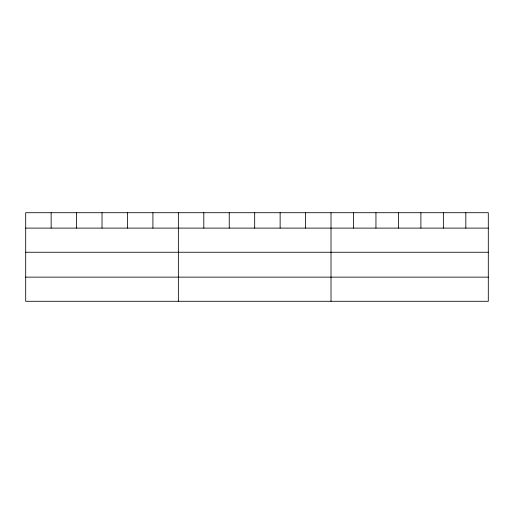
<?xml version="1.0" encoding="UTF-8"?>
<svg xmlns="http://www.w3.org/2000/svg" width="514" height="514" viewBox="0 0 514 514"><rect width="100%" height="100%" fill="white"/><g stroke="black" fill="none" stroke-linecap="round" stroke-linejoin="round"><path stroke-width="0.77" d="M488.3 252.252L488.3 212.712L25.7 212.712L25.7 301.288L488.3 301.288L488.3 252.252L25.7 252.252M25.7 228.107L488.3 228.107M25.7 277.136L488.3 277.136M465.832 212.712L465.832 228.107M443.364 212.712L443.364 228.107M420.895 212.712L420.895 228.107M398.421 212.712L398.421 228.107M375.952 212.712L375.952 228.107M353.484 212.712L353.484 228.107M331.016 212.712L331.016 301.288M305.573 212.712L305.573 228.107M280.13 212.712L280.13 228.107M254.687 212.712L254.687 228.107M229.244 212.712L229.244 228.107M203.801 212.712L203.801 228.107M178.358 212.712L178.358 301.288M152.915 212.712L152.915 228.107M127.472 212.712L127.472 228.107M102.029 212.712L102.029 228.107M76.586 212.712L76.586 228.107M51.143 212.712L51.143 228.107"/></g></svg>
